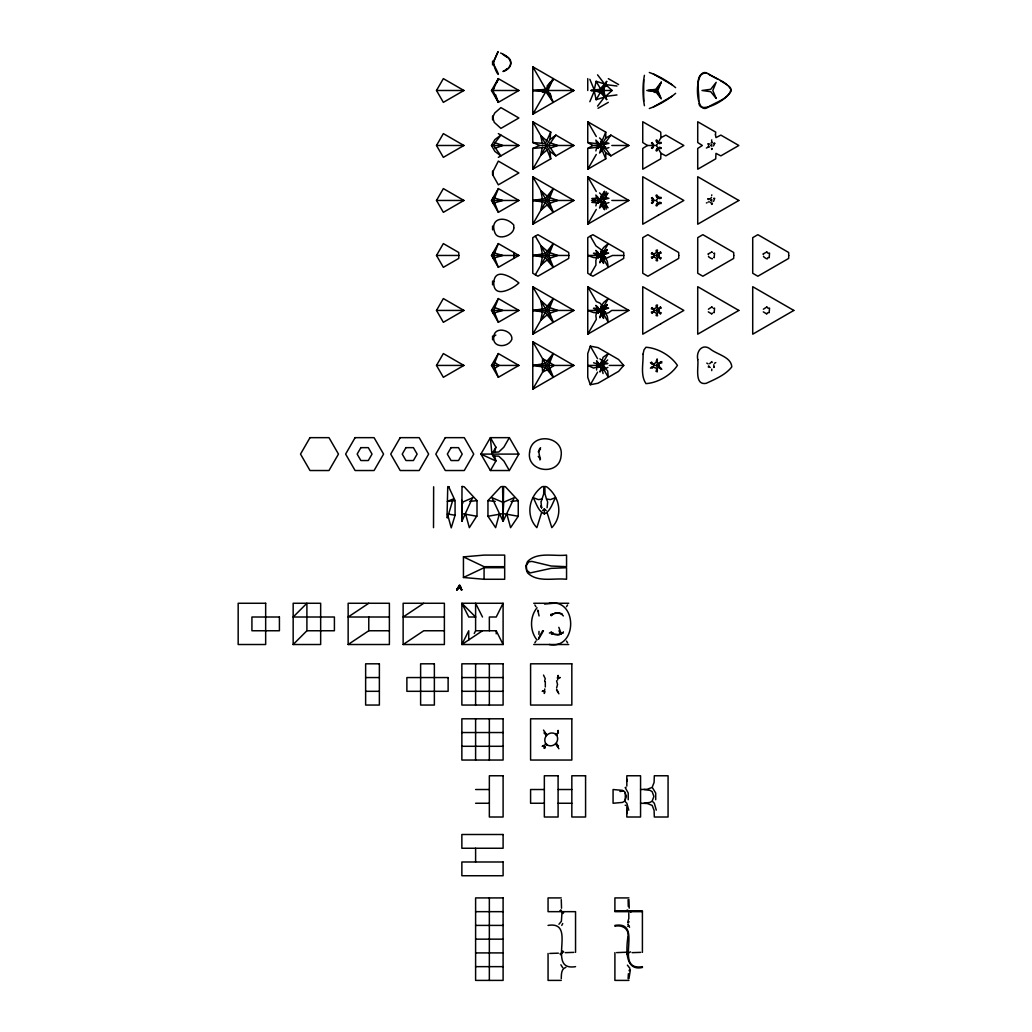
<?xml version="1.0" encoding="UTF-8"?>
<svg xmlns="http://www.w3.org/2000/svg" width="1032" height="1032" viewBox="0 0 1032 1032"><rect width="100%" height="100%" fill="white"/><g stroke="black" fill="none" stroke-linecap="round" stroke-linejoin="round"><path stroke-width="1.5" d="M605.745 158.838L600.727 146.75L587.75 148.453L587.75 169.222L605.745 158.838L605.745 152.904L601.462 145.486L605.745 138.069L605.745 132.135L587.75 121.75L587.75 142.519L592.884 145.486L601.462 145.486M547.67 501.836L547.089 507.757M599.553 192.92L601.888 195.164L601.746 198.183L601.888 195.164L604.61 191.204L603.436 194.79M623.767 255.459L623.728 258.426L592.884 276.228L590.304 274.783L587.75 273.261L587.75 237.657L590.304 236.135L592.884 234.69L623.728 252.492L623.767 255.459L612.544 255.459L605.784 258.477L603.294 256.852L605.784 258.477L607.268 261.315L608.312 267.327L601.462 255.459L608.312 243.591L603.617 247.499L601.901 250.208L601.746 253.175L601.901 250.208L595.915 245.861L590.304 236.135M544.754 688.924L544.303 693.452L544.806 691.672M557.68 679.946L558.119 675.405L557.615 677.186M561.266 978.684C561.382 974.672 561.098 968.7 565.91 967.332M628.114 978.684L628.385 973.705M628.94 978.684L630.358 969.977M458.827 255.459L458.763 258.426L443.347 267.327L436.497 255.459L443.347 243.591L458.763 252.492L458.827 255.459L436.497 255.459M568.8 255.459L568.735 258.426L537.904 276.228L532.77 273.261L532.77 237.657L537.904 234.69L568.735 252.492L568.8 255.459L547.889 255.459M587.75 286.702L596.315 301.55L599.876 303.073L601.901 305.188L601.746 308.155L601.901 305.188L603.617 302.479L608.312 298.57L601.462 310.439L608.312 322.307L607.268 316.295L605.784 313.457L603.294 311.832L605.784 313.457L608.622 312.76L611.731 310.439L628.862 310.439L587.75 334.187L587.75 286.702L628.862 310.439M447.011 517.664L447.759 486.614L449.088 486.782M472.592 497.669L461.859 521.315L462.001 486.459M544.702 681.442L544.754 679.946M601.914 370.475L601.746 367.715L603.088 373.558M657.1 358.865L656.842 361.961L657.448 360.168M643.684 79.657L643.684 101.342M711.667 203.768L711.706 204.413L712.454 203.149M462.362 486.459L464.181 486.782L477.003 500.623L477.003 516.258L461.859 513.613L462.362 502.197L473.043 497.643M598.186 203.343L598.263 201.833L596.651 202.749L591.852 202.375L595.541 201.601M598.186 258.335L598.263 256.826L600.727 256.723L603.049 260.012L603.617 263.418L601.901 260.709L601.746 257.742L601.901 260.709M600.727 311.716L598.263 311.806L598.186 313.315L599.012 310.439M711.551 148.492L711.706 149.434L712.119 148.479M538.24 456.363C543.941 464.219 535.621 451.319 540.587 447.695M601.798 362.129L603.049 360.877L600.392 363.599L596.715 364.528L600.379 363.561L601.798 362.129L603.088 357.291L608.312 353.563L601.462 365.431L587.75 365.431L593.593 368.076L598.431 366.773L600.379 367.302L603.049 369.985L600.392 367.263L596.715 366.334L598.431 366.773M626.824 813.577L627.03 810.352M542.316 363.728L542.651 358.813L547.076 360.981L553.32 353.563L548.65 365.431L553.32 377.299L545.373 367.327L532.77 365.431L545.373 363.535L547.076 360.981M711.783 313.96L708.313 311.87M766.776 313.96L763.306 311.87M713.822 364.722C713.822 368.85 715.008 366.683 713.68 367.444M539.065 615.936L537.775 610.118L538.459 611.821M625.315 793.053L625.315 799.723M544.612 746.871L544.457 748.342L544.806 746.652M557.822 731.972L558.119 730.398L557.615 732.178M587.75 142.519L600.727 144.209L605.745 132.135M601.746 143.203L601.862 140.171L599.553 137.927M628.217 799.723L628.217 793.053L625.186 787.532L625.96 787.364M655.707 799.723L655.707 793.053L652.353 787.532M549.901 139.552L550.753 132.135L532.77 121.75L532.77 142.519L539.62 145.486L546.47 145.486L549.901 139.552L555.887 135.102L573.882 145.486L555.887 155.871L549.901 151.42L546.47 145.486M538.885 634.319L539.014 631.352M596.548 370.024L596.857 367.56M602.869 202.904L605.578 201.859L602.675 202.582L600.598 204.736L599.553 208.025L601.888 205.781L602.185 203.536L600.611 201.937L598.431 201.369L596.651 202.749L595.864 205.897M658.971 256.852L658.971 254.053M658.971 311.845L658.971 309.045M659.538 368.063L658.971 364.025M602.869 147.924L605.578 146.879L602.675 147.602L600.598 149.743L599.553 153.046L601.862 150.801L602.185 148.556L600.611 146.944L598.431 146.389L596.651 147.795L595.864 150.904M655.991 371.43L657.1 368.192M711.796 251.86L712.119 252.466M711.796 306.852L712.454 307.768M766.776 251.86L767.434 252.775M766.776 306.852L767.434 307.768M656.803 141.977L656.791 139.926L657.216 141.216M711.77 369.095L711.732 370.63M711.745 141.694L712.454 142.803M656.61 204.813L656.752 203.962L656.829 206L657.268 204.71M656.597 149.834L656.752 148.982L656.791 151.046L657.216 149.756M542.316 147.189L540.82 155.277L547.076 149.937L545.373 147.382L532.77 148.453L532.77 169.222L550.753 158.838L549.901 151.42M542.316 202.169L540.82 210.257L547.076 204.916L545.373 202.362L532.77 200.466L545.373 198.583L553.32 188.598L548.65 200.466L553.32 212.334L547.076 204.916M542.316 257.161L540.82 265.25L547.076 259.909L545.373 257.355L532.77 255.459L545.373 253.562L553.32 243.591L548.65 255.459L553.32 267.327L547.076 259.909M542.316 312.141L540.82 320.23L547.076 314.889L545.373 312.335L532.77 310.439L545.373 308.555L553.32 298.57L548.65 310.439L553.32 322.307L547.076 314.889M656.803 196.97L656.829 194.932L657.268 196.222M657.023 259.806L656.829 260.825L656.765 258.851M657.023 314.786L656.829 315.818L656.765 313.831M656.649 259.793L656.816 259.032M656.649 314.786L656.816 314.012M597.554 74.846L604.533 83.966L596.148 81.296L594.264 89.9L591.001 90.494L600.766 91.693L606.687 99.549L602.83 90.494L606.687 81.451L600.766 89.307L594.264 89.9L589.852 79.296M644.407 75.323C642.639 85.23 642.639 95.77 644.407 105.677M708.597 145.938L707.991 147.112M656.92 368.708L657.1 371.997M708.739 365.792C708.313 368.243 707.475 365.857 710.261 367.457M600.598 259.716L599.876 262.825L601.875 258.916L600.598 259.716L602.675 257.574L605.578 256.852L604.236 257.548M602.869 312.877L605.578 311.832L602.675 312.554L600.598 314.708L599.876 317.817L601.746 312.735L601.901 315.702L603.617 318.411L603.049 314.992L600.392 312.283L596.715 311.341L600.379 312.309L603.049 314.992M652.598 367.921L653.372 366.657M711.59 140.558L711.758 139.849M601.862 150.801L601.746 147.769M601.888 205.781L601.746 202.762L601.888 205.781L604.61 209.741L603.436 206.155M551.527 614.311L551.217 615.562C554.287 612.376 560.711 612.053 563.369 615.936M599.927 358.878L601.914 360.387L601.746 363.148L600.727 364.154M494.651 452.016L495.902 447.204L490.393 437.658L480.899 454.093L490.393 470.528L509.357 470.528L518.851 454.093L509.357 437.658L490.393 437.658L491.916 454.093L495.902 460.982L490.393 470.528M610.88 155.871L603.514 145.486L610.88 135.102L628.862 145.486L610.88 155.871L605.745 152.904M605.384 205.02L607.913 207.832L603.514 200.466L607.913 193.113L605.384 195.912M545.309 681.907L545.309 686.951M656.984 252.389L656.365 251.486L657.577 250.195M656.984 307.381L656.365 306.478L657.577 305.175M604.597 251.808L603.578 255.459L604.597 259.109L603.617 255.459L604.597 251.808L607.268 249.602L605.784 252.44L603.294 254.065L605.784 252.44M604.597 306.788L603.578 310.439L604.597 314.102L603.617 310.439L604.597 306.788L607.268 304.595L605.784 307.433L603.294 309.058L605.784 307.433M603.617 365.431L604.597 361.781L603.578 365.431L604.597 369.082L602.92 365.431M499.359 514.026L495.631 527.662L487.955 516.258L487.955 500.623L500.778 486.782L502.597 486.459L503.1 521.315L514.284 497.643L503.603 502.197L503.1 513.613L487.955 516.258M711.616 195.564L711.809 194.867M562.943 633.351L563.369 631.829M656.055 260.541L656.984 258.529M656.055 315.534L656.984 313.509M447.501 517.78L453.1 499.075L447.32 501.333M448.662 486.782L455.073 500.572L455.073 515.265L451.242 527.842L447.501 514.194M711.848 148.711L711.77 148.995M711.77 203.988L710.764 202.491M655.965 205.613L656.984 203.536M655.965 150.633L656.984 148.556M590.317 346.146L587.75 353.563L587.75 377.299L590.317 384.717L598.031 383.233L618.594 371.365L623.728 365.431L618.594 359.497L598.031 347.629L590.317 346.146L597.554 358.685M496.921 82.534L498.34 78.626L518.89 90.494L498.34 102.361L491.477 90.494L498.34 78.626L492.857 90.494L498.34 102.361L495.502 94.557M498.34 188.598L493.67 200.466L498.34 212.334L518.89 200.466L498.34 188.598L491.477 200.466L498.34 212.334M552.378 81.231L553.32 78.626L545.786 89.307L532.77 90.494L545.786 91.693L553.32 102.361L547.85 90.494L553.32 78.626L546.47 90.494L532.77 90.494M498.34 243.591L493.67 255.459L498.34 267.327L518.89 255.459L498.34 243.591L491.477 255.459L498.34 267.327M498.34 322.307L493.67 310.439L498.34 298.57L518.89 310.439L498.34 322.307L491.477 310.439L498.34 298.57M498.34 377.299L493.67 365.431L498.34 353.563L518.89 365.431L498.34 377.299L491.477 365.431L498.34 353.563M601.063 368.901L599.927 371.984L601.991 368.682M652.224 203.459L653.23 201.911M652.224 148.479L653.23 146.931M652.237 258.335L653.514 256.517M652.237 313.328L653.514 311.509M541.31 501.217L543.67 494.005L543.838 486.459L542.019 486.782C529.003 496.469 525.172 515.407 536.859 527.662L541.542 512.749M708.494 256.349C707.539 256.542 713.602 260.116 712.119 258.439M763.487 256.349C762.919 256.465 768.285 260.567 767.434 258.142M532.77 142.519L545.373 143.59L550.753 132.135M589.852 101.704L594.264 91.1L596.148 99.704L604.533 97.034L597.554 106.154M542.639 630.758L538.962 637.634M543.451 630.758L538.472 639.35M456.815 589.917L459.421 586.215L460.865 587.905A18.692 18.692 0 0 0 461.575 589.917A21.401 21.401 0 0 1 460.93 588.408C459.885 583.467 454.454 592.987 458.918 587.582A2.141 2.141 0 0 1 459.898 587.337L460.762 588.356A22.898 22.898 0 0 0 461.407 589.917A16.783 16.783 0 0 1 460.788 588.846L460.13 587.982A4.322 4.322 0 0 0 459.601 587.982A2.528 2.528 0 0 0 458.389 588.369L457.086 589.917M653.037 147.563L653.514 146.544M653.037 202.543L653.514 201.537M627.662 922.531L628.836 918.351L628.785 913.385M628.359 922.969L629.017 921.589M556.583 688.086L557.551 684.435L556.583 680.785M557.099 735.416C550.288 728.295 540.097 738.486 547.218 745.298M545.335 743.414C552.146 750.535 562.337 740.344 555.216 733.533M629.068 970.764L629.662 969.538M561.795 925.407L562.711 923.537M495.038 142.739L493.67 145.486L500.907 155.871L494.909 151.42L491.477 145.486L494.909 139.552L500.907 135.102L495.038 142.739L502.79 145.486L495.038 148.234M555.887 135.102L548.65 145.486L555.887 155.871M474.23 633.506L475.61 630.758L475.61 603.269L482.486 617.007M503.1 603.269L503.1 644.51L461.859 644.51L461.859 603.269L503.1 603.269L496.224 617.007L489.349 617.007L489.349 630.758M492.574 61.12L492.574 64.9M492.574 116.1L492.574 119.88M492.574 171.093L492.574 174.872M492.574 226.073L492.574 229.852M492.574 281.065L492.574 284.845M492.574 336.045L492.574 339.825M626.966 954.419L628.075 952.33M560.75 954.781L562.853 951.027M711.551 197.46L710.403 198.699M436.497 90.494L443.347 78.626L463.91 90.494L443.347 102.361L436.497 90.494L463.91 90.494M436.497 145.486L443.347 133.618L463.91 145.486L443.347 157.354L436.497 145.486L463.91 145.486M436.497 200.466L443.347 188.598L463.91 200.466L443.347 212.334L436.497 200.466L463.91 200.466M545.786 91.693L532.77 114.242L573.882 90.494L532.77 66.758L532.77 114.242L534.679 111.662M436.497 310.439L443.347 298.57L463.91 310.439L443.347 322.307L436.497 310.439L463.91 310.439M532.77 169.222L545.76 146.712M436.497 365.431L443.347 353.563L463.91 365.431L443.347 377.299L436.497 365.431L463.91 365.431M596.148 99.704L600.766 91.693M590.988 90.494L601.462 90.494L606.687 81.438M532.77 224.215L573.882 200.466L532.77 176.73L532.77 224.215L545.76 201.691M553.32 212.334L546.47 200.466L553.32 188.598M587.75 169.222L596.264 154.465M535.311 274.796L545.76 256.684M553.32 267.327L546.47 255.459L553.32 243.591M660.57 97.653L656.442 90.494L660.57 83.347M587.75 224.215L587.75 176.73L628.862 200.466L587.75 224.215L596.264 209.457M601.591 203.394L600.727 201.743M606.429 209.083L601.462 200.466L606.429 191.862M532.77 334.187L573.882 310.439L532.77 286.702L532.77 334.187L545.76 311.664M553.32 322.307L546.47 310.439L553.32 298.57M647.451 145.486L642.743 148.453L642.743 169.222L660.725 158.838L660.944 153.278L656.442 145.486L647.451 145.486L642.743 142.519L642.743 121.75L660.725 132.135L660.944 137.695L656.442 145.486M590.304 274.783L595.915 265.056L595.864 260.503L596.677 257.69L598.263 256.826M491.916 454.093L495.902 447.204M532.77 389.167L573.882 365.431L532.77 341.695L532.77 389.167L545.709 366.747M553.32 377.299L546.47 365.431L553.32 353.563M509.357 437.658L503.848 447.204L498.766 452.016L493.206 452.313M658.803 204.555L656.442 200.466L658.803 196.39M587.75 334.187L596.315 319.34L595.864 315.495L596.677 312.683L598.263 311.806M710.506 145.486L711.887 144.686M653.54 255.459L656.442 255.459L657.887 252.943M590.317 384.717L597.554 372.178M710.506 200.466L711.887 199.666M653.54 310.439L656.442 310.439L657.887 307.936M653.54 365.431L656.442 365.431L657.887 362.916M711.745 252.04L707.965 254.027L708.494 254.556M711.745 307.033L708.404 309.213M766.737 252.04L762.958 254.027L763.487 254.556M766.737 307.033L763.383 309.213M534.847 642.781L535.943 641.066M566.478 606.7L567.574 604.984M518.245 516.258L503.1 513.613L502.597 502.197L491.916 497.643L503.1 521.315L503.603 486.459L505.422 486.782L518.245 500.623L518.245 516.258L510.582 527.662L506.841 514.026M539.904 459.937L540.497 459.072M657.165 361.432L653.966 363.948M660.493 361.922L659.242 363.341M711.1 143.164L711.77 141.964M713.667 198.376L714.712 198.338L713.602 201.343M605.591 362.503L603.294 364.038L607.68 359.949M547.076 86.056L550.649 81.812M537.04 607.771C529.7 616.465 529.7 631.313 537.04 639.995M627.753 926.465L628.656 925.407L627.753 924.362M652.353 201.885L651.45 202.904L652.585 202.491M652.353 146.957L651.45 147.963L652.585 147.524M552.894 613.692L551.217 615.562L550.907 614.311M604.662 366.824L602.83 367.818M659.525 252.801L660.428 251.834M659.525 307.794L660.428 306.827M601.282 87.759L603.049 85.94M596.715 254.556L600.392 253.627L603.049 250.905L600.379 253.588L596.715 254.556L593.477 253.343L596.677 253.227L599.334 254.556L596.677 253.227M596.715 309.548L600.392 308.607L603.049 305.898L600.379 308.568L596.715 309.548L593.477 308.336L596.677 308.207L599.334 309.548M293.165 644.51L293.165 603.269L320.655 603.269L320.655 644.51L293.165 644.51L306.904 630.758L334.407 630.758L334.407 617.007L293.165 617.007L306.904 603.269L306.904 630.758M659.216 253.485L660.893 252.44L658.519 253.356M659.216 308.465L660.893 307.42L659.293 308.375L659.912 307.768M598.186 142.609L598.186 148.363L599.012 145.486L598.186 142.609L595.864 140.068L596.651 143.177L598.857 144.132L601.591 142.558M595.541 199.344L591.852 198.557L596.651 198.196L598.857 199.124L601.591 197.551M659.912 252.788L659.345 253.343L660.093 253.098M433.646 486.769L433.517 527.649M461.614 500.623L462.697 503.41M650.418 368.153L653.359 366.837M596.651 147.795L599.334 146.389M661.809 361.574L659.048 363.38M675.612 93.331C667.91 99.82 658.79 105.083 649.322 108.515M712.454 313.122L711.616 313.651M767.434 313.122L766.608 313.651M542.471 510.608L544.341 508.905L546.212 510.608M616.955 86.043L605.565 84.559L612.079 90.494L605.565 96.428L616.955 94.944M592.884 145.486L587.75 148.453M653.23 366.812L651.798 367.727M659.306 198.454L661.035 197.37L659.706 197.641M505.293 55.934C514.671 59.456 510.84 69.118 502.958 71.492C515.897 66.68 511.021 56.876 500.61 53.045M659.319 143.474L661.086 142.403L659.758 142.674M653.966 253.975L656.391 252.569M653.966 308.955L656.391 307.549M491.477 90.494L493.851 88.662M610.88 135.102L605.745 138.069M505.228 70.086L507.254 68.667M495.837 335.077L494.47 335.839M715.782 362.567L714.428 363.303M558.944 924.246L561.382 921.292L561.937 913.385M555.835 734.797L558.454 733.004M546.599 744.033L542.2 746.329L543.761 746.02M495.038 368.179L499.114 365.431L495.038 362.683M550.017 368.179L554.107 365.431L550.017 362.683M368.772 603.269L348.145 617.007L389.387 617.007M348.145 644.51L389.387 644.51L389.387 603.269L348.145 603.269L348.145 644.51L368.772 630.758L389.387 630.758M423.752 603.269L403.138 617.007L444.379 617.007M403.138 644.51L444.379 644.51L444.379 603.269L403.138 603.269L403.138 644.51L423.752 630.758L444.379 630.758M482.486 630.758L461.859 644.51L468.734 630.758L468.734 639.917M672.219 96.131L653.437 106.98M600.598 149.743L601.875 148.943M600.598 204.736L601.875 203.923M600.598 314.708L601.875 313.896L601.901 315.702M562.298 633.145L557.899 634.628L554.494 634.216L551.217 632.203L549.385 633.055M606.661 85.63L604.597 86.843L603.578 90.494L604.597 94.157M601.875 197.022L600.598 196.209L602.675 198.35L605.578 199.086L608.945 198.338L605.836 197.447L603.294 199.086L603.926 198.892M498.34 157.354L518.89 145.486L498.34 133.618M598.031 108.308L608.312 102.361M601.875 142.029L600.598 141.216L602.675 143.371L605.578 144.093L608.945 143.345L605.861 142.481L603.294 144.093L603.926 143.912M559.925 953.955L563.678 951.852M628.656 952.91L630.539 951.852M542.174 499.024L538.33 499.604L533.157 497.643C536.356 503.229 537.995 511.059 544.341 513.91C550.688 511.059 552.326 503.229 555.526 497.643L550.353 499.604L546.509 499.024L545.012 494.005L544.844 486.459L546.663 486.782C559.679 496.469 563.511 515.407 551.81 527.662L547.141 512.749M714.015 143.5L714.724 143.345L713.512 145.925M599.334 256.362L596.677 257.69L593.477 257.561L587.75 255.459L601.462 255.459M599.334 311.341L596.677 312.683L593.477 312.554L587.75 310.439L601.462 310.439M547.076 369.882L542.651 372.036L542.316 367.134M709.616 363.703L711.899 361.6L712.054 362.464M463.445 577.494L484.072 567.703L504.687 567.703L504.687 579.274L484.072 579.274L463.445 577.494L463.445 556.88L484.072 555.1L504.687 555.1L504.687 566.684L484.072 566.684L463.445 556.88M532.77 148.453L539.62 145.486M714.712 143.28L713.667 143.396M607.887 367.379L605.591 368.347L603.294 366.824M596.651 202.749L600.431 202.246M538.24 451.822L540.497 449.126M605.836 197.447L603.746 198.299L603.746 202.646L605.836 203.498L608.945 202.607M657.836 202.878L659.938 202.388M605.861 142.481L603.746 143.319L603.746 147.653L605.861 148.492L608.945 147.615M661.873 362.812L658.506 363.483M550.017 148.234L557.77 145.486L550.017 142.739M550.017 203.227L557.77 200.466L550.017 197.718M550.017 258.206L557.77 255.459L550.017 252.711M550.017 313.199L557.77 310.439L550.017 307.691M659.345 308.336L660.093 308.091M659.293 198.415L660.119 198.144M768.221 257.69L769.343 257.561M768.221 312.67L769.343 312.541M659.306 143.422L660.132 143.164M706.391 148.015L707.075 147.808M605.578 254.065L608.622 253.137L604.236 253.369L605.578 254.065L602.675 253.343L600.598 251.189L601.875 252.001M601.875 306.994L600.598 306.182L602.675 308.323L605.578 309.058L608.622 308.129L602.869 308M660.519 367.521L659.048 367.482M558.454 678.024L560.234 677.521L557.203 677.947M543.98 690.834L542.187 691.337L543.696 691.027M653.346 256.878L651.308 257.11M653.346 311.858L651.308 312.09M598.263 199.099L598.186 197.602L595.864 195.048L596.651 198.196L599.334 199.576L600.431 198.699M706.391 202.943L707.075 202.762M661.048 253.253L658.829 253.446M661.048 308.245L658.829 308.439M661.138 198.312L658.829 198.466M661.138 143.332L658.829 143.474M554.584 613.189L559.434 612.969L562.066 613.859M604.662 364.038L607.887 363.483L602.83 363.045M708.274 146.97L709.642 146.944M544.612 604.068L553.152 603.269M659.293 202.53L661.138 202.633M659.306 147.55L661.138 147.641M661.035 257.665L658.829 257.471M661.035 312.644L658.829 312.451M709.642 199.008L707.875 198.75L708.494 199.576M708.274 201.937L709.642 201.924M709.642 144.029L707.875 143.745L708.597 145.035M552.804 633.558L551.217 633.777L552.894 634.074M619.922 791.505L623.276 791.015M713.667 257.548L714.363 257.561M713.667 312.541L714.363 312.541M447.759 501.358L454.532 500.572M469.689 501.41L477.003 500.623M510.93 501.41L518.245 500.623M651.385 367.186L652.469 367.082M658.829 147.499L659.938 147.395M559.434 634.809L554.584 634.577M658.506 367.379L659.422 367.302M626.875 952.213L616.62 952.613M640.562 789.519L647.219 789.299L652.159 787.364L654.095 782.424L654.314 775.767L668.065 775.767L668.065 817.009L654.314 817.009L654.095 810.352L652.159 805.412L647.219 803.477L640.562 803.257M644.007 803.257L650.018 802.406L652.159 801.116L653.888 796.394L652.159 791.66L650.018 790.37L644.007 789.519M565.239 952.652L573.831 952.368M558.364 953.168L549.772 953.439M632.087 952.652L640.691 952.368M493.103 203.278L502.79 200.466L493.103 197.654M493.103 258.271L502.79 255.459L493.103 252.647M493.103 313.251L502.79 310.439L495.038 307.691M549.282 644.51C577.791 649.721 577.791 598.044 549.282 603.269M492.857 90.494L518.89 90.494M547.85 90.494L573.882 90.494L570.696 90.132M602.83 90.494L612.079 90.494M648.186 90.494L656.442 90.494M660.944 137.695L665.859 135.102L683.855 145.486L665.859 155.871L660.944 153.278M491.477 145.486L518.89 145.486M547.889 145.486L573.882 145.486M611.834 145.486L628.862 145.486M491.477 200.466L518.89 200.466M532.77 200.466L546.47 200.466M547.889 200.466L573.882 200.466M591.517 200.466L601.462 200.466M611.834 200.466L628.862 200.466M651.721 200.466L656.442 200.466M491.477 255.459L518.89 255.459M532.77 255.459L546.47 255.459M602.92 255.459L603.617 255.459M657.926 255.459L658.648 255.459M491.477 310.439L518.89 310.439M532.77 310.439L546.47 310.439M547.889 310.439L573.882 310.439M602.92 310.439L603.617 310.439M657.926 310.439L658.648 310.439M491.477 365.431L518.89 365.431M532.77 365.431L546.47 365.431M547.992 365.431L573.882 365.431M609.254 365.431L623.728 365.431M657.926 365.431L658.648 365.431M518.851 454.093L480.899 454.093L495.902 460.982L494.651 456.17M533.712 603.269L568.722 603.269M475.61 630.758L496.224 630.758L503.1 644.51M533.712 644.51L568.722 644.51M365.638 677.56L379.376 677.56M461.859 677.56L503.1 677.56M365.638 691.311L379.376 691.311M461.859 691.311L503.1 691.311M461.859 732.539L503.1 732.539M461.859 746.291L503.1 746.291M475.61 789.519L489.349 789.519M544.341 789.519L530.59 789.519L530.59 803.257L544.341 803.257M558.093 789.519L571.831 789.519M475.61 803.257L489.349 803.257M558.093 803.257L571.831 803.257M561.266 897.917L548.057 897.917L548.057 911.669L575.546 911.669L575.546 952.368M628.94 897.917L614.904 897.917L614.904 911.669L642.407 911.669M614.904 910.843L642.407 910.843L642.407 952.368M475.61 911.669L503.1 911.669M475.61 925.407L503.1 925.407M548.057 925.407C578.255 920.492 545.347 971.576 575.546 966.649M475.61 939.159L503.1 939.159M475.61 952.91L503.1 952.91M475.61 966.649L503.1 966.649M561.266 980.4L548.057 980.4L548.057 953.439M628.94 980.4L614.904 980.4L614.904 952.613M476.655 516.245L469.341 527.662L465.6 514.026M493.206 455.886L498.766 456.17L503.848 460.982L509.357 470.528M542.316 92.196L545.373 92.39M652.624 366.799L656.391 368.321M651.385 363.677L653.23 364.051M487.955 500.623L495.283 501.41M713.667 253.369L714.544 253.098L714.221 257.432M713.667 308.349L714.544 308.078L714.221 312.425M593.593 362.774L599.334 364.528L596.857 363.303M708.21 199.008L708.455 199.034M447.501 513.936L455.073 515.265M659.706 203.304L661.035 203.575L660.119 202.788M659.758 148.286L661.086 148.569L660.132 147.795M625.186 805.244L625.96 805.412M706.365 73.246C693.078 72.214 700.006 93.061 698.651 101.329M601.063 361.961L601.991 362.18M651.308 253.808L652.598 254.117M651.308 308.8L652.598 309.097M596.715 91.396L600.392 92.338M600.392 257.291L596.715 256.362L600.379 257.329L603.049 260.012M602.869 143.048L605.578 144.093M602.869 198.028L605.578 199.086M653.578 254.71L651.592 253.111L653.346 254.04M652.392 308.774L653.166 308.981L651.592 308.091L653.346 309.032M652.392 253.782L653.166 254.001L652.572 253.472M598.857 146.828L601.591 148.415M659.203 367.392L661.809 369.288M603.926 147.06L603.294 146.879L605.861 148.492M603.926 202.053L603.294 201.859L605.836 203.498M650.418 362.709L653.682 364.812M768.221 253.227L769.524 253.098L769.214 257.432M768.221 308.22L769.524 308.078L769.214 312.425M649.322 72.485C658.79 75.904 667.91 81.18 675.612 87.656M659.242 367.521L660.751 368.308M653.578 199.718L651.45 198.041L652.353 199.06M708.442 74.02C693.801 62.978 693.801 117.945 708.391 106.993C716.027 101.949 727.405 99.33 731.353 90.494C727.431 81.67 716.066 79.064 708.442 74.02L717.937 79.232M653.578 144.738L651.45 143.009L652.353 144.016M653.966 91.99L655.281 92.519M653.966 256.942L656.391 258.348M653.966 311.935L656.391 313.328M551.217 632.203L553.036 633.055M706.778 363.083L708.094 363.896M604.236 308.362L605.578 309.058M653.437 74.02L672.219 84.869M627.159 909.979L630.913 912.094M596.677 308.207L598.263 309.071L598.186 307.575L595.864 305.395L598.263 309.071M626.772 910.611L628.656 911.669M559.925 910.611L563.678 912.727M608.312 78.626L618.594 84.559M720.452 80.664L727.238 84.895M503.036 54.49L507.254 57.341M604.133 367.379L607.68 370.914L608.312 377.299L601.462 365.431M544.509 732.088L546.599 734.797L543.516 730.076M557.925 746.755L555.835 744.033L558.905 748.755M543.98 733.004L546.599 734.797M555.835 744.033L558.454 745.826M596.651 198.196L598.431 199.576L600.611 199.008L602.185 197.409L601.888 195.164M596.651 143.177L598.431 144.583L600.611 144.016L602.185 142.416L601.862 140.171M651.463 362.038L653.733 364.618M547.076 141.036L540.82 135.695L542.316 143.783M547.076 196.028L540.82 190.675L542.316 198.776M547.076 251.008L540.82 245.668L542.316 253.756M547.076 306.001L540.82 300.647L542.316 308.749M652.353 801.271L654.314 803.257L656.275 810.159M624.863 801.271L626.824 803.257L628.785 810.159M629.933 968.338L627.379 965.139M656.21 360.852L656.92 362.155M659.216 257.432L660.428 259.071M659.216 312.425L660.428 314.063M601.282 93.241L603.049 95.047M652.237 252.582L653.514 254.401M652.237 307.562L653.514 309.381M728.889 86.262C739.841 93.577 699.954 116.577 699.038 103.548M652.224 197.486L653.514 199.408M652.224 142.493L653.656 145.486M562.711 967.706L560.892 964.778M598.65 363.354L596.548 360.826L598.379 364.257M655.965 140.339L656.597 141.126M655.965 195.332L656.61 196.119M656.055 250.376L656.816 251.885L656.829 250.092L656.816 251.95M656.055 305.356L656.816 306.878L656.829 305.072L656.816 306.943M556.532 689.957L558.905 693.775M659.861 368.05L660.493 368.927M656.352 141.5L656.984 142.416M656.352 196.493L656.984 197.409M656.584 361.91L657.1 362.671M566.478 641.066L567.574 642.781M534.847 604.984L535.943 606.7M711.435 145.486L711.887 146.286M711.435 200.466L711.887 201.279M596.148 81.296L600.766 89.307M601.462 90.494L606.687 99.562M587.75 121.75L596.264 136.495M656.442 255.459L657.887 257.961M532.77 66.758L545.786 89.307M546.47 90.494L553.32 102.361M587.75 176.73L596.264 191.488M656.442 310.439L657.887 312.954M532.77 121.75L545.76 144.261M656.442 365.431L657.887 367.934M532.77 176.73L545.76 199.253M535.311 236.122L545.76 254.233M532.77 286.702L545.76 309.226M532.77 341.695L545.709 364.103M560.75 909.785L562.853 913.552M560.608 634.19L558.97 630.758M561.382 634.19L558.815 627.314M543.516 675.083L545.373 678.979M628.656 925.407L629.559 927.291M557.048 689.879L557.925 691.763M657.448 370.682L656.842 368.901M547.076 149.937L550.753 158.838M546.509 499.024L547.373 501.217M550.017 93.254L551.436 97.163M598.379 366.592L598.65 367.508M657.203 259.458L657.577 260.722M657.203 314.45L657.577 315.715M556.583 743.066L557.048 744.872M545.373 733.971L545.851 735.764M541.594 507.757L541.013 501.836M656.778 360.258L656.997 361.161M626.824 779.199L626.966 781.353M629.223 908.173L628.94 899.633M561.537 908.224L561.266 899.633M628.282 906.509L628.114 899.633M626.824 786.074L626.824 775.767L640.562 775.767L640.562 817.009L626.824 817.009L626.824 806.702M587.75 78.626L587.75 90.494M544.341 508.905L544.341 511.059M544.341 511.511L544.341 512.323M544.341 513.188L544.341 513.91M496.224 630.758L496.224 633.816M489.349 663.808L489.349 705.049M489.349 718.801L489.349 760.042M489.349 897.917L489.349 980.4M484.072 567.703L484.072 579.274M475.61 663.808L475.61 705.049M475.61 718.801L475.61 760.042M475.61 848.252L475.61 861.991M461.859 500.378L461.859 521.315M368.772 617.007L368.772 630.758M461.755 589.917A20.627 20.627 0 0 1 460.891 587.324L459.588 584.912L456.647 589.917L459.433 585.596L460.827 587.466A21.853 21.853 0 0 0 461.665 589.917M627.83 937.443C626.321 948.331 624.502 971.499 642.407 967.474L642.407 966.649C612.208 971.576 645.103 920.492 614.904 925.407L614.904 926.233C622.348 924.517 629.817 929.135 627.83 937.443M513.794 227.969C514.065 234.715 499.011 240.946 495.244 233.555C488.626 218.5 504.713 214.733 513.755 225.002L513.794 227.969M733.739 255.459L733.7 258.426L702.857 276.228L697.722 273.261L697.722 237.657L702.857 234.69L733.7 252.492L733.739 255.459M788.719 255.459L788.68 258.426L757.849 276.228L752.715 273.261L752.715 237.657L757.849 234.69L788.68 252.492L788.719 255.459M678.746 255.459L678.708 258.426L647.877 276.228L642.743 273.261L642.743 237.657L647.877 234.69L678.708 252.492L678.746 255.459M697.761 359.562C698.883 366.425 693.839 385.71 706.236 383.323C715.279 379.092 725.522 374.951 731.778 366.915C731.288 357.046 717.408 354.582 710.738 349.384C702.663 342.727 695.891 351.164 697.761 359.562M513.807 255.459L513.755 258.426L513.755 252.492L513.807 255.459M715.447 134.818L715.976 137.604L720.852 135.102L738.835 145.486L720.852 155.871L715.976 153.368L715.718 158.838L697.722 169.222L697.722 148.453L702.328 145.486L697.722 142.519L697.722 121.75L715.718 132.135L715.447 134.818M643.052 354.118C643.439 363.754 640.214 375.184 645.955 383.607C657.668 382.911 670.968 375.222 677.431 365.431C670.968 355.627 657.668 347.952 645.955 347.255L644.02 349.848L643.052 354.118M493.838 61.52C492.69 69.596 505.138 85.14 492.857 63.004L498.095 51.6L493.838 61.52M492.664 117.248L494.238 122.344L500.907 128.381L518.89 117.996L500.907 107.612L494.767 112.965L492.664 117.248M492.664 172.241L493.335 175.943L498.34 184.844L518.89 172.976L498.34 161.108L492.664 172.241M493.838 281.465C492.483 299.383 512.195 289.424 518.89 282.949C513.201 278.24 495.786 266.733 493.838 281.465M493.838 336.458C491.632 348.081 508.118 348.132 511.833 339.425C513.097 330.356 494.78 325.454 493.838 336.458M529.622 452.042C526.127 472.14 559.228 476.5 561.047 456.157C564.53 436.059 531.428 431.698 529.622 452.042M526.281 565.562L526.759 570.322L530.138 572.941L551.088 568.374L566.555 567.703L566.555 579.274C553.836 577.804 537.453 582.861 527.571 572.863A9.172 6.772 -90 0 1 527.571 561.511C537.453 551.514 553.836 556.571 566.555 555.1L566.555 566.684L551.088 566.013L531.88 561.395L528.694 561.872L526.281 565.562M716.169 98.414L710.738 91.693L701.992 90.494L710.738 89.307L716.144 82.328L712.802 90.494L716.169 98.414M544.664 746.807L544.457 748.342L544.664 746.807M626.385 796.394L624.67 801.116L622.528 802.406L613.072 803.257L613.072 789.519L622.528 790.37L624.67 791.66L626.385 796.394M661.267 82.147L657.823 90.494L661.267 98.84L655.759 91.693L646.806 90.494L655.759 89.307L661.267 82.147M310 437.658L300.518 454.093L310 470.528L328.976 470.528L338.47 454.093L328.976 437.658L310 437.658M355.098 437.658L345.617 454.093L355.098 470.528L374.074 470.528L383.569 454.093L374.074 437.658L355.098 437.658M360.865 447.643L357.149 454.093L360.865 460.543L368.308 460.543L372.036 454.093L368.308 447.643L360.865 447.643M400.197 437.658L390.715 454.093L400.197 470.528L419.173 470.528L428.654 454.093L419.173 437.658L400.197 437.658M405.963 447.643L402.235 454.093L405.963 460.543L413.406 460.543L417.134 454.093L413.406 447.643L405.963 447.643M445.295 437.658L435.801 454.093L445.295 470.528L464.271 470.528L473.752 454.093L464.271 437.658L445.295 437.658M451.061 447.643L447.333 454.093L451.061 460.543L458.505 460.543L462.22 454.093L458.505 447.643L451.061 447.643M653.23 256.891L651.592 257.806L653.166 256.916M653.23 311.87L651.592 312.786L653.166 311.909M658.158 215.314L642.743 224.215L642.743 176.73L683.855 200.466L658.158 215.314M738.835 200.466L697.722 224.215L697.722 176.73L738.835 200.466M660.725 323.803L642.743 334.187L642.743 286.702L683.855 310.439L660.725 323.803M738.835 310.439L697.722 334.187L697.722 286.702L738.835 310.439M793.827 310.439L752.715 334.187L752.715 286.702L793.827 310.439M265.663 603.269L238.173 603.269L238.173 644.51L265.663 644.51L265.663 603.269M279.414 617.007L251.924 617.007L251.924 630.758L279.414 630.758L279.414 617.007M475.61 617.007L468.734 617.007L461.859 603.269L475.61 617.007M379.376 663.808L365.638 663.808L365.638 705.049L379.376 705.049L379.376 663.808M434.369 663.808L420.617 663.808L420.617 705.049L434.369 705.049L434.369 663.808M503.1 663.808L461.859 663.808L461.859 705.049L503.1 705.049L503.1 663.808M571.831 663.808L530.59 663.808L530.59 705.049L571.831 705.049L571.831 663.808M448.12 677.56L406.879 677.56L406.879 691.311L448.12 691.311L448.12 677.56M503.1 718.801L461.859 718.801L461.859 760.042L503.1 760.042L503.1 718.801M571.831 718.801L530.59 718.801L530.59 760.042L571.831 760.042L571.831 718.801M503.1 775.767L489.349 775.767L489.349 817.009L503.1 817.009L503.1 775.767M558.093 775.767L544.341 775.767L544.341 817.009L558.093 817.009L558.093 775.767M585.583 775.767L571.831 775.767L571.831 817.009L585.583 817.009L585.583 775.767M503.1 834.501L461.859 834.501L461.859 848.252L503.1 848.252L503.1 834.501M503.1 861.991L461.859 861.991L461.859 875.742L503.1 875.742L503.1 861.991M503.1 897.917L475.61 897.917L475.61 980.4L503.1 980.4L503.1 897.917M660.093 257.806L659.293 257.523L660.893 258.477L660.093 257.806M660.093 312.799L659.293 312.515L660.893 313.47L660.093 312.799M598.186 252.582L595.864 250.402L598.263 254.091L598.186 252.582M541.529 507.68L541.142 505.99L541.529 507.68"/></g></svg>
